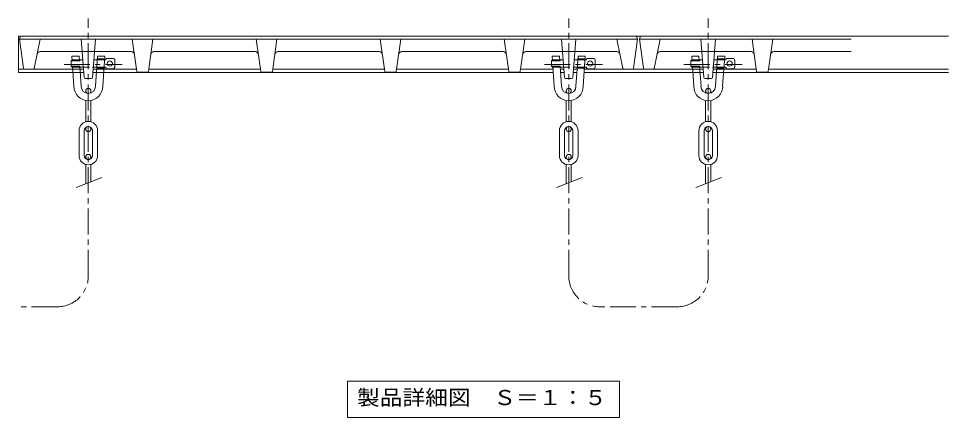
# Model space of a CAD drawing. Units: millimetres at full size, sheet at 1:5; details may follow other scales. Extents: x -1291 to 1380, y -976 to 962.
# Drawn here: x -1199 to -299, y -689 to -303 of the extents above; entities that cross this region are included whole.
import ezdxf
from ezdxf.enums import TextEntityAlignment as Align

# ---------------------------------------------------------------- set-up
doc = ezdxf.new("R2010")
doc.units = ezdxf.units.MM
doc.header["$LTSCALE"] = 5
doc.linetypes.add('CHAIN1', pattern=[8, 5, -1, 1, -1])
doc.linetypes.add('DASHED1', pattern=[1.8, 1.2, -0.6])
for name, color, linetype, lineweight in [('E-1', 2, 'Continuous', 9), ('E-2', 3, 'Continuous', 9), ('E-5', 7, 'Continuous', 9), ('E-6', 6, 'Continuous', 9), ('E-F', 5, 'Continuous', 5)]:
    doc.layers.add(name, color=color, linetype=linetype, lineweight=lineweight)
doc.styles.add('ＭＳ ゴシック', font='')
doc.styles.get('ＭＳ ゴシック').set_extended_font_data('MS Gothic')

msp = doc.modelspace()

# ---------------------------------------------------------------- linework, layer by layer
at = {"layer": 'E-1'}
for p, q in [((-1135.908, -351.555), (-1198.698, -351.555)), ((-1126.74, -354.755), (-681.089, -354.755)), ((-1084.62, -351.555), (-1126.487, -351.555)), ((-964.62, -351.555), (-1072.776, -351.555)), ((-844.62, -351.555), (-952.776, -351.555)), ((-724.62, -351.555), (-832.776, -351.555)), ((-681.313, -351.555), (-712.776, -351.555)), ((-670.908, -351.555), (-674.313, -351.555)), ((-674.089, -354.755), (-670.656, -354.755)), ((-661.74, -354.755), (-658.306, -354.755)), ((-658.082, -351.555), (-661.487, -351.555)), ((-651.306, -354.755), (-535.656, -354.755)), ((-535.908, -351.555), (-651.082, -351.555)), ((-526.74, -354.755), (-298.698, -354.755)), ((-484.62, -351.555), (-526.487, -351.555)), ((-298.698, -351.555), (-472.776, -351.555))]:
    msp.add_line(p, q, dxfattribs=at)
for points in [[(-1198.698, -351.555), (-1198.698, -319.555), (-298.698, -319.555)], [(-1198.698, -351.555), (-1198.698, -354.755), (-1135.656, -354.755)]]:
    msp.add_lwpolyline(points, dxfattribs=at)
at = {"layer": 'E-2'}
for p, q in [((-1197.698, -322.555), (-1196.698, -319.555)), ((-1193.817, -350.692), (-1197.698, -322.555)), ((-599.698, -322.555), (-1197.698, -322.555)), ((-1196.698, -319.555), (-600.698, -319.555)), ((-1183.533, -350.758), (-1177.698, -322.555)), ((-1084.319, -353.694), (-1088.698, -322.555)), ((-1073.077, -353.694), (-1068.698, -322.555)), ((-964.319, -353.694), (-968.698, -322.555)), ((-953.077, -353.694), (-948.698, -322.555)), ((-844.319, -353.694), (-848.698, -322.555)), ((-833.077, -353.694), (-828.698, -322.555)), ((-724.319, -353.694), (-728.698, -322.555)), ((-713.077, -353.694), (-708.698, -322.555)), ((-613.863, -350.758), (-619.698, -322.555)), ((-603.579, -350.692), (-599.698, -322.555)), ((-600.698, -319.555), (-599.698, -322.555)), ((-597.698, -322.555), (-596.698, -319.555)), ((-593.817, -350.692), (-597.698, -322.555)), ((-392.698, -322.555), (-597.698, -322.555)), ((-596.698, -319.555), (-392.698, -319.555)), ((-583.533, -350.758), (-577.698, -322.555)), ((-484.319, -353.694), (-488.698, -322.555)), ((-473.077, -353.694), (-468.698, -322.555)), ((-1089.618, -334.555), (-1177.738, -334.555)), ((-969.618, -334.555), (-1067.778, -334.555)), ((-947.778, -334.555), (-849.618, -334.555)), ((-827.678, -334.555), (-729.618, -334.555)), ((-707.778, -334.555), (-619.658, -334.555)), ((-489.618, -334.555), (-577.738, -334.555)), ((-392.698, -334.555), (-467.778, -334.555)), ((-1192.826, -351.555), (-1135.908, -351.555)), ((-1126.487, -351.555), (-1084.62, -351.555)), ((-1074.067, -354.555), (-1083.329, -354.555)), ((-1072.776, -351.555), (-964.62, -351.555)), ((-954.067, -354.555), (-963.329, -354.555)), ((-952.776, -351.555), (-844.62, -351.555)), ((-834.067, -354.555), (-843.329, -354.555)), ((-724.62, -351.555), (-832.776, -351.555)), ((-723.329, -354.555), (-714.067, -354.555)), ((-681.313, -351.555), (-712.776, -351.555)), ((-670.908, -351.555), (-674.313, -351.555)), ((-658.082, -351.555), (-661.487, -351.555)), ((-604.569, -351.555), (-651.082, -351.555)), ((-592.826, -351.555), (-535.908, -351.555)), ((-526.487, -351.555), (-484.62, -351.555)), ((-474.067, -354.555), (-483.329, -354.555)), ((-472.776, -351.555), (-392.698, -351.555))]:
    msp.add_line(p, q, dxfattribs=at)
for centre, radius, start, end in [((-1177.738, -337.555), 3, 90, 168.31061), ((-1089.618, -337.555), 3, 8.00474, 90), ((-1067.778, -337.555), 3, 90, 171.99526), ((-969.618, -337.555), 3, 8.00474, 90), ((-947.778, -337.555), 3, 90, 171.99526), ((-849.618, -337.555), 3, 8.00474, 90), ((-827.778, -337.555), 3, 90, 171.99526), ((-729.618, -337.555), 3, 8.00474, 90), ((-707.778, -337.555), 3, 90, 171.99526), ((-619.658, -337.555), 3, 11.68939, 90), ((-577.738, -337.555), 3, 90, 168.31061), ((-489.618, -337.555), 3, 8.00474, 90), ((-467.778, -337.555), 3, 90, 171.99526), ((-1192.826, -350.555), 1, 187.85333, 270), ((-1184.512, -350.555), 1, 270, 348.31061), ((-612.883, -350.555), 1, 191.68939, 270), ((-604.569, -350.555), 1, 270, 352.14667), ((-592.826, -350.555), 1, 187.85333, 270), ((-584.512, -350.555), 1, 270, 348.31061), ((-1083.329, -353.555), 1, 188.00474, 270), ((-1074.067, -353.555), 1, 270, 351.99526), ((-963.329, -353.555), 1, 188.00474, 270), ((-954.067, -353.555), 1, 270, 351.99526), ((-843.329, -353.555), 1, 188.00474, 270), ((-834.067, -353.555), 1, 270, 351.99526), ((-723.329, -353.555), 1, 188.00474, 270), ((-714.067, -353.555), 1, 270, 351.99526), ((-483.329, -353.555), 1, 188.00474, 270), ((-474.067, -353.555), 1, 270, 351.99526)]:
    msp.add_arc(centre, radius, start, end, dxfattribs=at)
at = {"layer": 'E-5'}
for p, q in [((-880.198, -653.588), (-617.198, -653.588)), ((-880.198, -653.588), (-880.198, -688.588)), ((-617.198, -653.588), (-617.198, -688.588)), ((-880.198, -688.588), (-617.198, -688.588))]:
    msp.add_line(p, q, dxfattribs=at)
at = {"layer": 'E-6'}
for p, q in [((-1135.27, -359.634), (-1138.198, -322.555)), ((-1127.125, -359.634), (-1124.198, -322.555)), ((-670.27, -359.634), (-673.198, -322.555)), ((-662.125, -359.634), (-659.198, -322.555)), ((-535.27, -359.634), (-538.198, -322.555)), ((-527.125, -359.634), (-524.198, -322.555)), ((-1128.122, -360.555), (-1134.274, -360.555)), ((-663.122, -360.555), (-669.274, -360.555)), ((-528.122, -360.555), (-534.274, -360.555))]:
    msp.add_line(p, q, dxfattribs=at)
at = {"layer": 'E-6', "linetype": 'DASHED1'}
for p, q in [((-1137.25, -334.555), (-1125.145, -334.555)), ((-672.25, -334.555), (-660.145, -334.555)), ((-537.25, -334.555), (-525.145, -334.555)), ((-1136.066, -349.555), (-1126.329, -349.555)), ((-671.066, -349.555), (-661.329, -349.555)), ((-536.066, -349.555), (-526.329, -349.555))]:
    msp.add_line(p, q, dxfattribs=at)
at = {"layer": 'E-6'}
for centre, start, end in [((-1134.274, -359.555), 184.51399, 270), ((-1128.122, -359.555), 270, 355.48601), ((-669.274, -359.555), 184.51399, 270), ((-663.122, -359.555), 270, 355.48601), ((-534.274, -359.555), 184.51399, 270), ((-528.122, -359.555), 270, 355.48601)]:
    msp.add_arc(centre, 1, start, end, dxfattribs=at)
at = {"layer": 'E-F', "linetype": 'CHAIN1'}
for p, q in [((-1131.198, -551.479), (-1131.198, -302.555)), ((-666.198, -551.479), (-666.198, -302.555)), ((-531.198, -551.479), (-531.198, -302.555)), ((-1154.733, -347.055), (-1098.382, -347.055)), ((-689.733, -347.055), (-633.382, -347.055)), ((-554.733, -347.055), (-498.382, -347.055)), ((-1161.198, -581.479), (-1198.698, -581.479)), ((-561.198, -581.479), (-636.198, -581.479))]:
    msp.add_line(p, q, dxfattribs=at)
at = {"layer": 'E-F'}
for p, q in [((-1147.187, -339.055), (-1146.873, -343.555)), ((-1147.187, -339.055), (-1140.187, -339.055)), ((-1140.187, -339.055), (-1139.873, -343.555)), ((-1122.208, -339.055), (-1124.236, -368.055)), ((-1122.383, -341.555), (-1115.383, -341.555)), ((-1122.208, -339.055), (-1115.208, -339.055)), ((-1115.208, -339.055), (-1117.236, -368.055)), ((-1114.458, -342.555), (-1113.458, -341.055)), ((-1113.458, -341.055), (-1107.458, -341.055)), ((-682.187, -339.055), (-681.873, -343.555)), ((-682.187, -339.055), (-675.187, -339.055)), ((-675.187, -339.055), (-674.873, -343.555)), ((-657.208, -339.055), (-659.236, -368.055)), ((-657.383, -341.555), (-650.383, -341.555)), ((-657.208, -339.055), (-650.208, -339.055)), ((-650.208, -339.055), (-652.236, -368.055)), ((-649.458, -342.555), (-648.458, -341.055)), ((-648.458, -341.055), (-642.458, -341.055)), ((-547.187, -339.055), (-546.873, -343.555)), ((-547.187, -339.055), (-540.187, -339.055)), ((-540.187, -339.055), (-539.873, -343.555)), ((-522.208, -339.055), (-524.236, -368.055)), ((-522.383, -341.555), (-515.383, -341.555)), ((-522.208, -339.055), (-515.208, -339.055)), ((-515.208, -339.055), (-517.236, -368.055)), ((-514.458, -342.555), (-513.458, -341.055)), ((-513.458, -341.055), (-507.458, -341.055)), ((-1147.942, -343.555), (-1146.942, -342.555)), ((-1147.942, -348.555), (-1147.942, -343.555)), ((-1147.942, -343.555), (-1139.453, -343.555)), ((-1147.942, -348.555), (-1139.453, -348.555)), ((-1147.942, -348.555), (-1146.942, -349.555)), ((-1146.942, -342.555), (-1136.619, -342.555)), ((-1146.942, -349.555), (-1136.066, -349.555)), ((-1146.523, -348.555), (-1145.159, -368.055)), ((-1139.523, -348.555), (-1138.159, -368.055)), ((-1139.453, -343.555), (-1139.453, -342.555)), ((-1139.453, -349.555), (-1139.453, -348.555)), ((-1126.329, -349.555), (-1114.458, -349.555)), ((-1125.777, -342.555), (-1114.458, -342.555)), ((-1123.012, -350.555), (-1116.012, -350.555)), ((-1114.458, -349.555), (-1113.458, -351.055)), ((-1105.458, -349.055), (-1105.458, -343.055)), ((-682.942, -343.555), (-681.942, -342.555)), ((-682.942, -348.555), (-682.942, -343.555)), ((-682.942, -343.555), (-674.453, -343.555)), ((-682.942, -348.555), (-674.453, -348.555)), ((-682.942, -348.555), (-681.942, -349.555)), ((-681.942, -342.555), (-671.619, -342.555)), ((-681.942, -349.555), (-671.066, -349.555)), ((-681.523, -348.555), (-680.159, -368.055)), ((-674.523, -348.555), (-673.159, -368.055)), ((-674.453, -343.555), (-674.453, -342.555)), ((-674.453, -349.555), (-674.453, -348.555)), ((-661.329, -349.555), (-649.458, -349.555)), ((-660.777, -342.555), (-649.458, -342.555)), ((-658.012, -350.555), (-651.012, -350.555)), ((-649.458, -349.555), (-648.458, -351.055)), ((-640.458, -349.055), (-640.458, -343.055)), ((-547.942, -343.555), (-546.942, -342.555)), ((-547.942, -348.555), (-547.942, -343.555)), ((-547.942, -343.555), (-539.453, -343.555)), ((-547.942, -348.555), (-539.453, -348.555)), ((-547.942, -348.555), (-546.942, -349.555)), ((-546.942, -342.555), (-536.619, -342.555)), ((-546.942, -349.555), (-536.066, -349.555)), ((-546.523, -348.555), (-545.159, -368.055)), ((-539.523, -348.555), (-538.159, -368.055)), ((-539.453, -343.555), (-539.453, -342.555)), ((-539.453, -349.555), (-539.453, -348.555)), ((-526.329, -349.555), (-514.458, -349.555)), ((-525.777, -342.555), (-514.458, -342.555)), ((-523.012, -350.555), (-516.012, -350.555)), ((-514.458, -349.555), (-513.458, -351.055)), ((-505.458, -349.055), (-505.458, -343.055)), ((-1113.458, -351.055), (-1107.458, -351.055)), ((-648.458, -351.055), (-642.458, -351.055)), ((-513.458, -351.055), (-507.458, -351.055)), ((-1133.698, -374.594), (-1133.698, -372.555)), ((-1128.698, -374.594), (-1128.698, -372.555)), ((-668.698, -374.594), (-668.698, -372.555)), ((-663.698, -374.594), (-663.698, -372.555)), ((-533.698, -374.594), (-533.698, -372.555)), ((-528.698, -374.594), (-528.698, -372.555)), ((-1133.698, -402.409), (-1133.698, -381.83)), ((-1128.698, -402.409), (-1128.698, -381.83)), ((-668.698, -402.409), (-668.698, -381.83)), ((-663.698, -402.409), (-663.698, -381.83)), ((-533.698, -402.409), (-533.698, -381.83)), ((-528.698, -402.409), (-528.698, -381.83)), ((-1140.198, -435.055), (-1140.198, -411.055)), ((-1135.198, -435.055), (-1135.198, -411.055)), ((-1133.698, -409.555), (-1133.698, -407.933)), ((-1128.698, -409.555), (-1128.698, -407.933)), ((-1127.198, -435.055), (-1127.198, -411.055)), ((-1122.198, -435.055), (-1122.198, -411.055)), ((-675.198, -435.055), (-675.198, -411.055)), ((-670.198, -435.055), (-670.198, -411.055)), ((-668.698, -409.555), (-668.698, -407.933)), ((-663.698, -409.555), (-663.698, -407.933)), ((-662.198, -435.055), (-662.198, -411.055)), ((-657.198, -435.055), (-657.198, -411.055)), ((-540.198, -435.055), (-540.198, -411.055)), ((-535.198, -435.055), (-535.198, -411.055)), ((-533.698, -409.555), (-533.698, -407.933)), ((-528.698, -409.555), (-528.698, -407.933)), ((-527.198, -435.055), (-527.198, -411.055)), ((-522.198, -435.055), (-522.198, -411.055)), ((-1133.698, -436.555), (-1133.698, -438.178)), ((-1128.698, -436.555), (-1128.698, -438.178)), ((-668.698, -436.555), (-668.698, -438.178)), ((-663.698, -436.555), (-663.698, -438.178)), ((-533.698, -436.555), (-533.698, -438.178)), ((-528.698, -436.555), (-528.698, -438.178)), ((-1133.698, -443.701), (-1133.698, -462.293)), ((-1128.698, -443.701), (-1128.698, -460.329)), ((-668.698, -443.701), (-668.698, -462.293)), ((-663.698, -443.701), (-663.698, -460.329)), ((-533.698, -443.701), (-533.698, -462.293)), ((-528.698, -443.701), (-528.698, -460.329)), ((-1118.273, -456.236), (-1143.035, -465.959)), ((-653.273, -456.236), (-678.035, -465.959)), ((-518.273, -456.236), (-543.035, -465.959))]:
    msp.add_line(p, q, dxfattribs=at)
for centre in [(-1110.458, -346.055), (-645.458, -346.055), (-510.458, -346.055), (-1131.198, -372.555), (-666.198, -372.555), (-531.198, -372.555), (-1131.198, -409.555), (-666.198, -409.555), (-531.198, -409.555), (-1131.198, -436.555), (-666.198, -436.555), (-531.198, -436.555)]:
    msp.add_circle(centre, 2.5, dxfattribs=at)
for centre, radius, start, end in [((-1107.458, -343.055), 2, 0, 90), ((-642.458, -343.055), 2, 0, 90), ((-507.458, -343.055), 2, 0, 90), ((-1107.458, -349.055), 2, 270, 0), ((-642.458, -349.055), 2, 270, 0), ((-507.458, -349.055), 2, 270, 0), ((-1131.198, -368.055), 14, 180, 0), ((-1131.198, -368.055), 7, 180, 0), ((-666.198, -368.055), 14, 180, 0), ((-666.198, -368.055), 7, 180, 0), ((-531.198, -368.055), 14, 180, 0), ((-531.198, -368.055), 7, 180, 0), ((-1131.198, -411.055), 9, 0, 180), ((-666.198, -411.055), 9, 0, 180), ((-531.198, -411.055), 9, 0, 180), ((-1131.198, -411.055), 4, 0, 180), ((-666.198, -411.055), 4, 0, 180), ((-531.198, -411.055), 4, 0, 180), ((-1131.198, -435.055), 9, 180, 0), ((-1131.198, -435.055), 4, 180, 0), ((-666.198, -435.055), 9, 180, 0), ((-666.198, -435.055), 4, 180, 0), ((-531.198, -435.055), 9, 180, 0), ((-531.198, -435.055), 4, 180, 0)]:
    msp.add_arc(centre, radius, start, end, dxfattribs=at)
at = {"layer": 'E-F', "linetype": 'CHAIN1'}
for centre, start, end in [((-1161.198, -551.479), 270, 0), ((-636.198, -551.479), 180, 270), ((-561.198, -551.479), 270, 0)]:
    msp.add_arc(centre, 30, start, end, dxfattribs=at)

# ---------------------------------------------------------------- texts
at = {"layer": 'E-5', "color": 2, "style": 'ＭＳ ゴシック', "width": 1.1}
msp.add_text('製品詳細図\u3000Ｓ＝１：５', height=14.66, dxfattribs=at).set_placement((-871.198, -681.088), align=Align.BOTTOM_LEFT)

doc.saveas('drawing.dxf')
